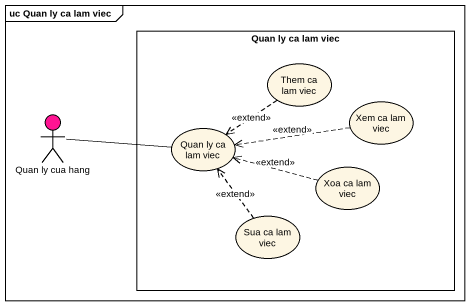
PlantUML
@startuml
mainframe uc Quan ly ca lam viec
rectangle "Quan ly ca lam viec" as Quan_ly_ca_lam_viec {
  usecase "Them ca lam viec" as Them_ca_lam_viec
  usecase "Xem ca lam viec" as Xem_ca_lam_viec
  usecase "Quan ly ca lam viec" as Quan_ly_ca_lam_viec_2
  usecase "Xoa ca lam viec" as Xoa_ca_lam_viec
  usecase "Sua ca lam viec" as Sua_ca_lam_viec
}
actor "Quan ly cua hang" as Quan_ly_cua_hang #FF1493
Them_ca_lam_viec ..> Quan_ly_ca_lam_viec_2 : <<extend>>
Xem_ca_lam_viec .left.> Quan_ly_ca_lam_viec_2 : <<extend>>
Quan_ly_ca_lam_viec_2 -left- Quan_ly_cua_hang
Xoa_ca_lam_viec .left.> Quan_ly_ca_lam_viec_2 : <<extend>>
Sua_ca_lam_viec .up.> Quan_ly_ca_lam_viec_2 : <<extend>>
@enduml
